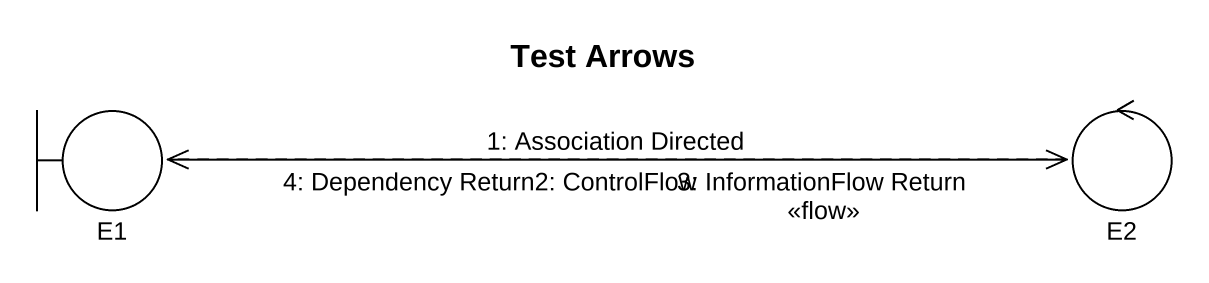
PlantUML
@startuml
title Test Arrows
boundary E1
control E2
E1 -right-> E2 : 1: Association Directed
E1 -right-> E2 : 2: ControlFlow
E2 .left.> E1 : 3: InformationFlow Return\n<<flow>>
E2 .left.> E1 : 4: Dependency Return
@enduml
